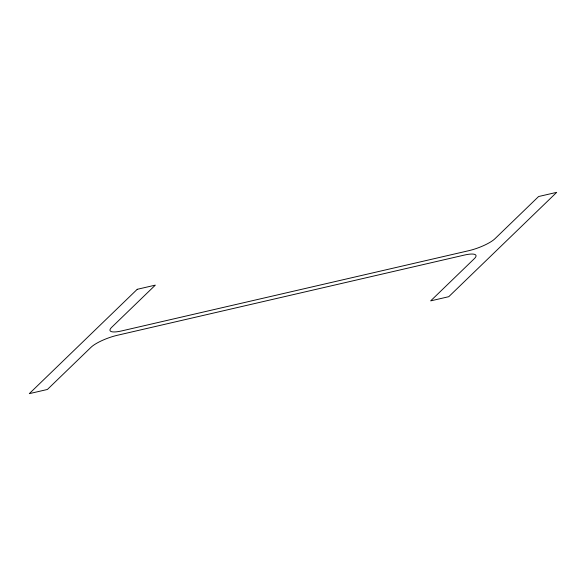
<?xml version="1.0" encoding="UTF-8"?>
<svg xmlns="http://www.w3.org/2000/svg" width="586" height="586" viewBox="0 0 586 586"><rect width="100%" height="100%" fill="white"/><g stroke="black" fill="none" stroke-linecap="round" stroke-linejoin="round"><path stroke-width="0.88" d="M137.234 289.308L29.3 393.653L47.4 389.47L91.086 347.234A21.052 5.054 -20.6 0 1 117.178 335.324L464.251 255.1A21.052 5.054 -20.6 0 1 474.352 258.646L430.666 300.874L448.766 296.692L556.7 192.347L538.6 196.53L494.914 238.766A21.052 5.054 -20.6 0 1 468.822 250.676L121.749 330.9A21.052 5.054 -20.6 0 1 111.648 327.354L155.334 285.126L137.234 289.308"/></g></svg>
